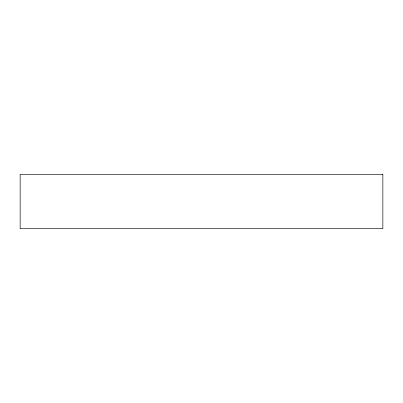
<?xml version="1.0" encoding="UTF-8"?>
<svg xmlns="http://www.w3.org/2000/svg" width="403" height="403" viewBox="0 0 403 403"><rect width="100%" height="100%" fill="white"/><g stroke="black" fill="none" stroke-linecap="round" stroke-linejoin="round"><path stroke-width="0.6" d="M382.85 174.298L20.15 174.298L20.15 228.703L382.85 228.703L382.85 174.298"/></g></svg>
